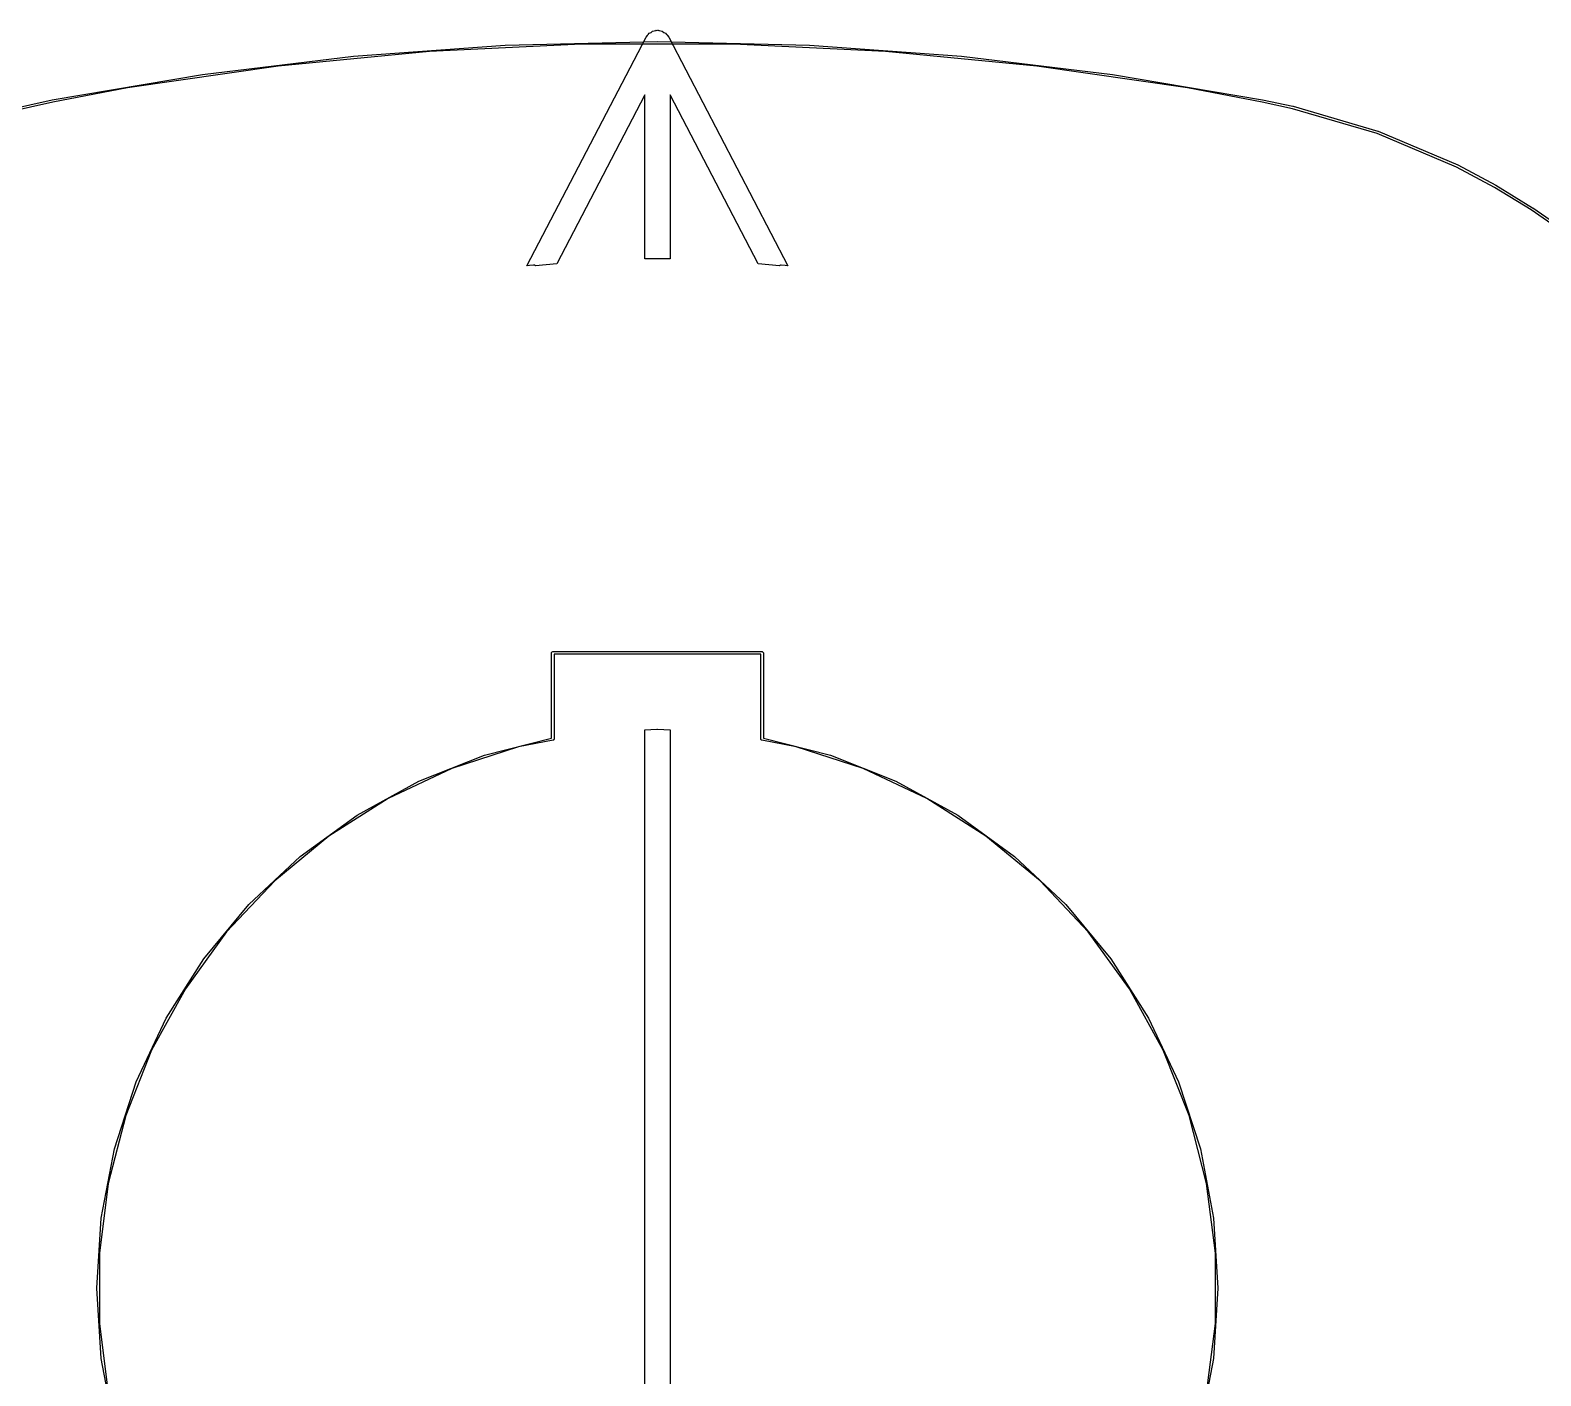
# Model space of a CAD drawing. Extents: x 127.9 to 152, y -99.3 to -77.5.
# Drawn here: x 137.53 to 143.47, y -82.74 to -77.45 of the extents above; entities that cross this region are included whole.
import ezdxf

# ---------------------------------------------------------------- set-up
doc = ezdxf.new("R2010")
doc.units = 0
doc.layers.add('BLACK', color=7, linetype='CONTINUOUS')

msp = doc.modelspace()

# ---------------------------------------------------------------- linework, layer by layer
at = {"layer": 'BLACK', "linetype": 'CONTINUOUS'}
for p, q in [((139.486774, -78.377611), (139.955649, -77.476913)), ((139.955649, -77.476913), (139.960911, -77.470356)), ((139.960911, -77.470356), (139.961698, -77.467861)), ((139.961698, -77.467861), (139.963786, -77.466773)), ((139.963786, -77.466773), (139.96786, -77.461698)), ((139.96786, -77.461698), (139.975328, -77.459343)), ((139.975328, -77.459343), (139.980866, -77.453806)), ((139.980866, -77.453806), (139.993537, -77.451285)), ((139.993537, -77.451285), (139.995642, -77.45019)), ((139.995642, -77.45019), (139.996958, -77.450605)), ((139.996958, -77.450605), (140, -77.45)), ((140, -77.45), (140.003043, -77.450605)), ((140.003043, -77.450605), (140.004358, -77.450191)), ((140.004358, -77.450191), (140.006459, -77.451284)), ((140.006459, -77.451284), (140.019134, -77.453806)), ((140.019134, -77.453806), (140.024671, -77.459343)), ((140.024671, -77.459343), (140.032139, -77.461698)), ((140.032139, -77.461698), (140.036212, -77.466773)), ((140.036212, -77.466773), (140.038302, -77.467861)), ((140.038302, -77.467861), (140.039089, -77.470357)), ((140.039089, -77.470357), (140.044351, -77.476913)), ((140.044351, -77.476913), (140.513223, -78.377609)), ((139.103157, -77.533635), (138.507546, -77.590844)), ((138.804397, -77.552298), (139.401513, -77.509341)), ((139.700824, -77.504998), (139.103157, -77.533635)), ((139.401513, -77.509341), (140, -77.495011)), ((140.299176, -77.504998), (139.700824, -77.504998)), ((140, -77.495011), (140.598487, -77.509341)), ((140.896843, -77.533635), (140.299176, -77.504998)), ((140.598487, -77.509341), (141.195603, -77.552298)), ((141.492454, -77.590844), (140.896843, -77.533635)), ((138.507546, -77.590844), (137.915356, -77.676493)), ((138.210022, -77.623784), (138.804397, -77.552298)), ((141.195603, -77.552298), (141.789978, -77.623784)), ((142.084644, -77.676493), (141.492454, -77.590844)), ((137.619748, -77.723634), (138.210022, -77.623784)), ((141.789978, -77.623784), (142.380252, -77.723634)), ((137.915356, -77.676493), (137.621652, -77.733452)), ((139.95, -77.704332), (139.603808, -78.369361)), ((139.95, -78.35), (139.95, -77.704332)), ((140.396198, -78.369373), (140.05, -77.704333)), ((140.05, -77.704333), (140.05, -78.350012)), ((142.378348, -77.733452), (142.084644, -77.676493)), ((137.443664, -77.762869), (137.619612, -77.723662)), ((137.621652, -77.733452), (137.445989, -77.772595)), ((137.619612, -77.723662), (137.619699, -77.72366)), ((137.619699, -77.72366), (137.619748, -77.723633)), ((137.619748, -77.723633), (137.619748, -77.723634)), ((142.497496, -77.758871), (142.378348, -77.733451)), ((142.378348, -77.733451), (142.378348, -77.733452)), ((142.380252, -77.723634), (142.380252, -77.723633)), ((142.380252, -77.723633), (142.380284, -77.723651)), ((142.380284, -77.723651), (142.380343, -77.723652)), ((142.380343, -77.723652), (142.499768, -77.749131)), ((142.831223, -77.856704), (142.497496, -77.758871)), ((142.499768, -77.749131), (142.499942, -77.749206)), ((142.499942, -77.749206), (142.500131, -77.749223)), ((142.500131, -77.749223), (142.834319, -77.847191)), ((143.143764, -77.989142), (142.831223, -77.856704)), ((142.834319, -77.847191), (142.834576, -77.847325)), ((142.834576, -77.847325), (142.834863, -77.847385)), ((142.834863, -77.847385), (143.147864, -77.980018)), ((143.292888, -78.068544), (143.143764, -77.989142)), ((143.147864, -77.980018), (143.14805, -77.980144)), ((143.14805, -77.980144), (143.148263, -77.980209)), ((143.148263, -77.980209), (143.297729, -78.059793)), ((143.437313, -78.156788), (143.292888, -78.068544)), ((143.297729, -78.059793), (143.297843, -78.059886)), ((143.297843, -78.059886), (143.297986, -78.059939)), ((143.297986, -78.059939), (143.442643, -78.148325)), ((143.57802, -78.254624), (143.437313, -78.156788)), ((143.442643, -78.148325), (143.442754, -78.148428)), ((143.442754, -78.148428), (143.44289, -78.148487)), ((143.44289, -78.148487), (143.583848, -78.246497)), ((139.513165, -78.37431), (139.497044, -78.376325)), ((139.5162, -78.374893), (139.513165, -78.37431)), ((139.520215, -78.377107), (139.5162, -78.374893)), ((139.603808, -78.369361), (139.520215, -78.377107)), ((140, -78.35), (139.95, -78.35)), ((140.000001, -78.350001), (140, -78.35)), ((140.000001, -78.350012), (140.000001, -78.350001)), ((140.05, -78.350012), (140.000001, -78.350012)), ((140.479761, -78.377117), (140.396198, -78.369373)), ((140.4838, -78.37489), (140.481617, -78.376093)), ((140.486835, -78.374307), (140.4838, -78.37489)), ((140.502956, -78.376322), (140.486835, -78.374307)), ((139.497042, -78.376325), (139.486774, -78.377611)), ((139.497044, -78.376325), (139.497042, -78.376325)), ((140.481617, -78.376093), (140.479761, -78.377117)), ((140.502958, -78.376323), (140.502956, -78.376322)), ((140.513223, -78.377609), (140.502958, -78.376323)), ((139.583355, -79.9), (139.583736, -79.898087)), ((139.583355, -80.234985), (139.583355, -79.9)), ((139.583736, -79.898087), (139.586442, -79.895381)), ((139.586442, -79.895381), (139.588355, -79.895)), ((139.588355, -79.895), (140.411645, -79.89501)), ((140.406645, -79.905009), (139.593355, -79.905)), ((139.593355, -79.905), (139.593355, -80.238855)), ((140.406645, -80.238865), (140.406645, -79.905009)), ((140.411645, -79.89501), (140.413558, -79.895391)), ((140.413558, -79.895391), (140.416264, -79.898097)), ((140.416264, -79.898097), (140.416645, -79.90001)), ((140.416645, -79.90001), (140.416645, -80.234995)), ((139.95, -80.203024), (139.997719, -80.200138)), ((139.95, -84.596984), (139.95, -80.203024)), ((139.997719, -80.200138), (139.999835, -80.20001)), ((139.999835, -80.20001), (139.999999, -80.20001)), ((139.999999, -80.20001), (139.999999, -80.200012)), ((139.999999, -80.200012), (140, -80.200013)), ((140, -80.200013), (140.00005, -80.200013)), ((140.00005, -80.200013), (140.05, -80.203034)), ((140.05, -80.203034), (140.05, -84.596975)), ((139.453605, -80.269613), (139.190854, -80.354913)), ((139.319141, -80.30275), (139.583355, -80.234985)), ((139.589291, -80.243767), (139.453605, -80.269613)), ((139.589824, -80.243474), (139.589291, -80.243767)), ((139.590268, -80.243474), (139.589824, -80.243474)), ((139.590809, -80.242932), (139.590268, -80.243474)), ((139.591999, -80.242279), (139.590809, -80.242932)), ((139.592475, -80.241266), (139.591999, -80.242279)), ((139.592974, -80.240768), (139.592475, -80.241266)), ((139.593167, -80.239796), (139.592974, -80.240768)), ((139.593315, -80.239483), (139.593167, -80.239796)), ((139.593355, -80.238855), (139.593273, -80.239264)), ((139.593273, -80.239264), (139.593315, -80.239483)), ((140.406726, -80.239274), (140.406645, -80.238865)), ((140.406685, -80.239493), (140.406726, -80.239274)), ((140.406832, -80.239806), (140.406685, -80.239493)), ((140.407026, -80.240778), (140.406832, -80.239806)), ((140.407524, -80.241276), (140.407026, -80.240778)), ((140.408001, -80.242289), (140.407524, -80.241276)), ((140.40919, -80.242942), (140.408001, -80.242289)), ((140.409732, -80.243484), (140.40919, -80.242942)), ((140.410176, -80.243484), (140.409732, -80.243484)), ((140.410709, -80.243777), (140.410176, -80.243484)), ((140.546395, -80.269623), (140.410709, -80.243777)), ((140.416645, -80.234995), (140.680858, -80.302761)), ((140.809145, -80.354924), (140.546395, -80.269623)), ((139.061605, -80.404645), (139.319141, -80.30275)), ((140.680858, -80.302761), (140.938394, -80.404656)), ((139.190854, -80.354913), (138.940869, -80.472479)), ((141.059129, -80.472489), (140.809145, -80.354924)), ((138.818874, -80.538021), (139.061605, -80.404645)), ((140.938394, -80.404656), (141.181124, -80.538031)), ((138.940869, -80.472479), (138.707594, -80.620454)), ((141.292404, -80.620465), (141.059129, -80.472489)), ((138.594777, -80.700773), (138.818874, -80.538021)), ((141.181124, -80.538031), (141.40522, -80.700783)), ((138.707594, -80.620454), (138.494709, -80.796506)), ((141.505288, -80.796517), (141.292404, -80.620465)), ((138.39285, -80.890333), (138.594777, -80.700773)), ((141.40522, -80.700783), (141.607146, -80.890344)), ((138.494709, -80.796506), (138.305572, -80.997855)), ((141.694424, -80.997866), (141.505288, -80.796517)), ((138.216279, -81.103711), (138.39285, -80.890333)), ((141.607146, -80.890344), (141.783716, -81.103722)), ((138.305572, -80.997855), (138.143168, -81.221326)), ((141.856827, -81.221337), (141.694424, -80.997866)), ((138.06785, -81.33754), (138.216279, -81.103711)), ((141.783716, -81.103722), (141.932145, -81.337551)), ((138.143168, -81.221326), (138.01006, -81.463393)), ((141.989935, -81.463404), (141.856827, -81.221337)), ((137.949904, -81.588132), (138.06785, -81.33754)), ((141.932145, -81.337551), (142.05009, -81.588143)), ((138.01006, -81.463393), (137.908346, -81.720236)), ((142.091647, -81.720247), (141.989935, -81.463404)), ((137.864302, -81.851532), (137.949904, -81.588132)), ((142.05009, -81.588143), (142.135691, -81.851543)), ((137.908346, -81.720236), (137.839632, -81.987804)), ((142.16036, -81.987814), (142.091647, -81.720247)), ((137.812394, -82.123586), (137.864302, -81.851532)), ((142.135691, -81.851543), (142.187597, -82.123596)), ((137.839632, -81.987804), (137.805002, -82.261875)), ((142.194989, -82.261885), (142.16036, -81.987814)), ((137.795, -82.399987), (137.812394, -82.123586)), ((142.187597, -82.123596), (142.204986, -82.399959)), ((137.805002, -82.261875), (137.805, -82.39999)), ((142.19499, -82.40001), (142.194989, -82.261885)), ((137.795, -82.39999), (137.795, -82.399987)), ((137.795, -82.4), (137.795001, -82.39999)), ((137.795001, -82.39999), (137.795, -82.39999)), ((137.795013, -82.40004), (137.795, -82.4)), ((137.812403, -82.676404), (137.795013, -82.40004)), ((137.805, -82.39999), (137.80501, -82.39999)), ((137.80501, -82.39999), (137.805011, -82.538115)), ((142.204999, -82.400012), (142.187606, -82.676414)), ((142.195, -82.40001), (142.19499, -82.40001)), ((142.194998, -82.538125), (142.195, -82.40001)), ((142.204986, -82.399959), (142.205, -82.4)), ((142.205, -82.4), (142.204999, -82.40001)), ((142.204999, -82.40001), (142.205, -82.40001)), ((142.205, -82.40001), (142.204999, -82.400012)), ((137.805011, -82.538115), (137.83964, -82.812186)), ((142.160368, -82.812196), (142.194998, -82.538125)), ((137.864309, -82.948457), (137.812403, -82.676404)), ((142.187606, -82.676414), (142.135698, -82.948468))]:
    msp.add_line(p, q, dxfattribs=at)

doc.saveas('drawing.dxf')
